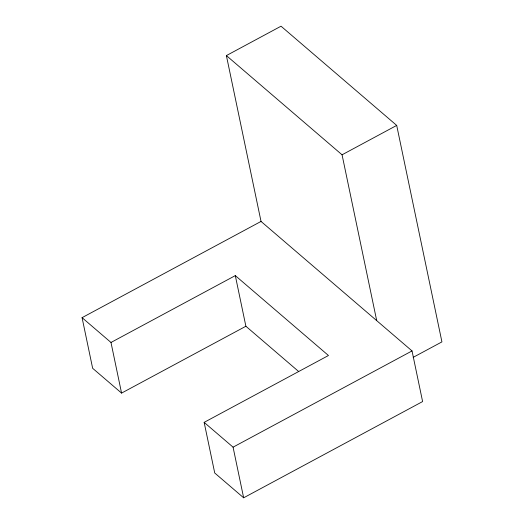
<?xml version="1.0" encoding="UTF-8"?>
<svg xmlns="http://www.w3.org/2000/svg" width="524" height="524" viewBox="0 0 524 524"><rect width="100%" height="100%" fill="white"/><g stroke="black" fill="none" stroke-linecap="round" stroke-linejoin="round"><path stroke-width="0.79" d="M261.031 221.429L82.072 317.662L110.99 342.467L235.309 275.611L328.463 355.508L204.15 422.364L214.729 472.995L243.647 497.8L422.606 401.567L412.028 350.929L261.031 221.429L226.388 55.583L281.028 26.2L396.701 125.413L441.929 341.89L413.167 357.355M226.388 55.583L342.061 154.796L396.701 125.413M82.072 317.662L92.65 368.3L121.568 393.098L245.887 326.249L298.673 371.523M204.15 422.364L233.069 447.162L412.028 350.929M342.061 154.796L376.71 320.636M235.309 275.611L245.887 326.249M233.069 447.162L243.647 497.8M110.99 342.467L121.568 393.098"/></g></svg>
